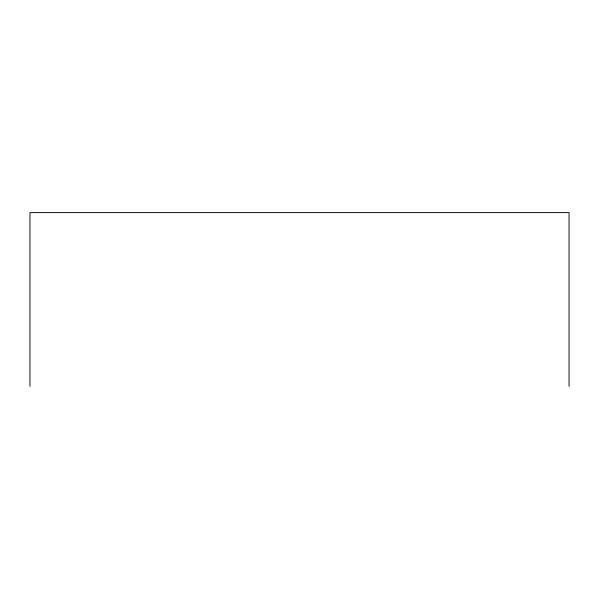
<?xml version="1.0" encoding="UTF-8"?>
<svg xmlns="http://www.w3.org/2000/svg" width="599" height="599" viewBox="0 0 599 599"><rect width="100%" height="100%" fill="white"/><g stroke="black" fill="none" stroke-linecap="round" stroke-linejoin="round"><path stroke-width="0.9" d="M569.05 386.392L569.05 212.608L29.95 212.608L29.95 386.392"/></g></svg>
